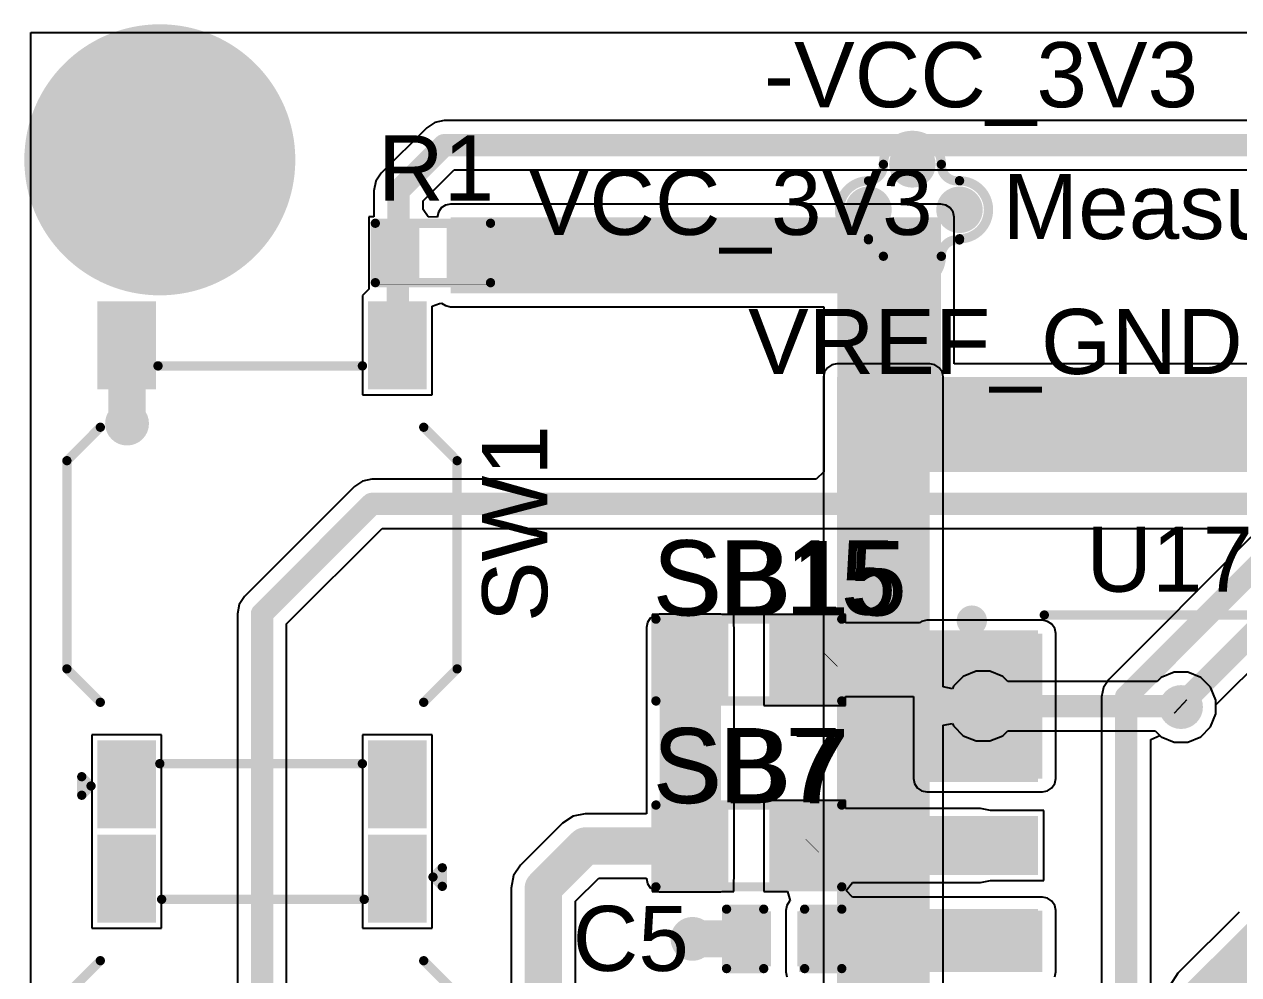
# Model space of a CAD drawing. Header units: millimetres. Extents: x 0.2 to 47.8, y 0.1 to 26.
# Drawn here: x 0.17 to 16.77, y 12.86 to 25.85 of the extents above; entities that cross this region are included whole.
import ezdxf

# ---------------------------------------------------------------- set-up
doc = ezdxf.new("R2010")
doc.units = ezdxf.units.MM
for name, color, linetype in [('BottomLayer', 5, 'Continuous'), ('BottomSolder', 6, 'Continuous'), ('MultiLayer', 9, 'Continuous'), ('PadHoleLayer', 156, 'Continuous'), ('TopLayer', 1, 'Continuous'), ('TopOverlay', 2, 'Continuous'), ('TopPaste', 8, 'Continuous'), ('TopSolder', 216, 'Continuous'), ('ViaHoleLayer', 16, 'Continuous')]:
    doc.layers.add(name, color=color, linetype=linetype)
doc.styles.add('Arial', font='', dxfattribs={"height": 0.2})
doc.styles.get('Arial').set_extended_font_data('Arial')

# ---------------------------------------------------------------- blocks, each defined once
blk = doc.blocks.new('S______B______8')
at = {"layer": 'TopLayer'}
for points in [[(-1.143, -0.4445), (-1.143, 0.4445), (-0.381, 0.4445), (-0.381, -0.4445)], [(0.381, -0.4445), (0.381, 0.4445), (1.143, 0.4445), (1.143, -0.4445)]]:
    blk.add_hatch(color=1, dxfattribs=at).paths.add_polyline_path(points)
at = {"layer": 'TopPaste'}
for points in [[(-1.143, -0.4445), (-1.143, 0.4445), (-0.381, 0.4445), (-0.381, -0.4445)], [(0.381, -0.4445), (0.381, 0.4445), (1.143, 0.4445), (1.143, -0.4445)]]:
    blk.add_hatch(color=8, dxfattribs=at).paths.add_polyline_path(points)
at = {"layer": 'TopSolder'}
for points in [[(-1.2446, -0.5461), (-1.2446, 0.5461), (-0.2794, 0.5461), (-0.2794, -0.5461)], [(0.2794, -0.5461), (0.2794, 0.5461), (1.2446, 0.5461), (1.2446, -0.5461)]]:
    blk.add_hatch(color=216, dxfattribs=at).paths.add_polyline_path(points)
at = {"layer": 'TopOverlay', "const_width": 0.127}
for points in [[(-1.27, 0.5588), (1.27, 0.5588)], [(-1.27, -0.5588), (-1.27, 0.5588)], [(1.27, -0.5588), (1.27, 0.5588)], [(-1.27, -0.5588), (1.27, -0.5588)]]:
    blk.add_lwpolyline(points, dxfattribs=at)
at = {"layer": 'TopOverlay', "const_width": 0.0635}
for points in [[(-1.30175, 0.5588, 1), (-1.23825, 0.5588, 1)], [(-1.30175, 0.5588, 1), (-1.23825, 0.5588, 1)], [(1.23825, 0.5588, 1), (1.30175, 0.5588, 1)], [(1.23825, 0.5588, 1), (1.30175, 0.5588, 1)], [(-1.30175, -0.5588, 1), (-1.23825, -0.5588, 1)], [(-1.30175, -0.5588, 1), (-1.23825, -0.5588, 1)], [(1.23825, -0.5588, 1), (1.30175, -0.5588, 1)], [(1.23825, -0.5588, 1), (1.30175, -0.5588, 1)]]:
    blk.add_lwpolyline(points, format="xyb", close=True, dxfattribs=at)
at = {"layer": 'TopOverlay'}
blk.add_text('SB15', height=1.016, dxfattribs=at).set_placement((-1.311399, 0.621284))
blk = doc.blocks.new('S______B______16')
at = {"layer": 'TopLayer'}
for points in [[(-1.143, -0.4445), (-1.143, 0.4445), (-0.381, 0.4445), (-0.381, -0.4445)], [(0.381, -0.4445), (0.381, 0.4445), (1.143, 0.4445), (1.143, -0.4445)]]:
    blk.add_hatch(color=1, dxfattribs=at).paths.add_polyline_path(points)
at = {"layer": 'TopPaste'}
for points in [[(-1.143, -0.4445), (-1.143, 0.4445), (-0.381, 0.4445), (-0.381, -0.4445)], [(0.381, -0.4445), (0.381, 0.4445), (1.143, 0.4445), (1.143, -0.4445)]]:
    blk.add_hatch(color=8, dxfattribs=at).paths.add_polyline_path(points)
at = {"layer": 'TopSolder'}
for points in [[(-1.2446, -0.5461), (-1.2446, 0.5461), (-0.2794, 0.5461), (-0.2794, -0.5461)], [(0.2794, -0.5461), (0.2794, 0.5461), (1.2446, 0.5461), (1.2446, -0.5461)]]:
    blk.add_hatch(color=216, dxfattribs=at).paths.add_polyline_path(points)
at = {"layer": 'TopOverlay', "const_width": 0.127}
for points in [[(-1.27, 0.5588), (1.27, 0.5588)], [(-1.27, -0.5588), (-1.27, 0.5588)], [(1.27, -0.5588), (1.27, 0.5588)], [(-1.27, -0.5588), (1.27, -0.5588)]]:
    blk.add_lwpolyline(points, dxfattribs=at)
at = {"layer": 'TopOverlay', "const_width": 0.0635}
for points in [[(-1.30175, 0.5588, 1), (-1.23825, 0.5588, 1)], [(-1.30175, 0.5588, 1), (-1.23825, 0.5588, 1)], [(1.23825, 0.5588, 1), (1.30175, 0.5588, 1)], [(1.23825, 0.5588, 1), (1.30175, 0.5588, 1)], [(-1.30175, -0.5588, 1), (-1.23825, -0.5588, 1)], [(-1.30175, -0.5588, 1), (-1.23825, -0.5588, 1)], [(1.23825, -0.5588, 1), (1.30175, -0.5588, 1)], [(1.23825, -0.5588, 1), (1.30175, -0.5588, 1)]]:
    blk.add_lwpolyline(points, format="xyb", close=True, dxfattribs=at)
at = {"layer": 'TopOverlay'}
blk.add_text('SB7', height=1.016, dxfattribs=at).set_placement((-1.311399, 0.595884))
blk = doc.blocks.new('C___0402_34')
at = {"layer": 'TopLayer'}
for points in [[(-0.699, -0.318), (-0.699, 0.318), (-0.241, 0.318), (-0.241, -0.318)], [(0.241, -0.318), (0.241, 0.318), (0.699, 0.318), (0.699, -0.318)]]:
    blk.add_hatch(color=1, dxfattribs=at).paths.add_polyline_path(points)
at = {"layer": 'TopPaste'}
for points in [[(-0.699, -0.318), (-0.699, 0.318), (-0.241, 0.318), (-0.241, -0.318)], [(0.241, -0.318), (0.241, 0.318), (0.699, 0.318), (0.699, -0.318)]]:
    blk.add_hatch(color=8, dxfattribs=at).paths.add_polyline_path(points)
at = {"layer": 'TopSolder'}
for points in [[(-0.758, -0.377), (-0.758, 0.377), (-0.181, 0.377), (-0.181, -0.377)], [(0.181, -0.377), (0.181, 0.377), (0.758, 0.377), (0.758, -0.377)]]:
    blk.add_hatch(color=216, dxfattribs=at).paths.add_polyline_path(points)
at = {"layer": 'TopOverlay', "const_width": 0.127}
for points in [[(-0.787, 0.406), (-0.787, -0.406)], [(-0.279, 0.406), (-0.787, 0.406)], [(0.787, 0.406), (0.279, 0.406)], [(0.787, 0.406), (0.787, -0.406)], [(-0.279, -0.406), (-0.787, -0.406)], [(0.787, -0.406), (0.279, -0.406)]]:
    blk.add_lwpolyline(points, dxfattribs=at)
at = {"layer": 'TopOverlay', "const_width": 0.0635}
for points in [[(-0.819, 0.406, 1), (-0.756, 0.406, 1)], [(-0.819, 0.406, 1), (-0.756, 0.406, 1)], [(-0.311, 0.406, 1), (-0.248, 0.406, 1)], [(0.248, 0.406, 1), (0.311, 0.406, 1)], [(0.756, 0.406, 1), (0.819, 0.406, 1)], [(0.756, 0.406, 1), (0.819, 0.406, 1)], [(-0.819, -0.406, 1), (-0.756, -0.406, 1)], [(-0.819, -0.406, 1), (-0.756, -0.406, 1)], [(-0.311, -0.406, 1), (-0.248, -0.406, 1)], [(0.248, -0.406, 1), (0.311, -0.406, 1)], [(0.756, -0.406, 1), (0.819, -0.406, 1)], [(0.756, -0.406, 1), (0.819, -0.406, 1)]]:
    blk.add_lwpolyline(points, format="xyb", close=True, dxfattribs=at)
blk = doc.blocks.new('R___0402_41')
at = {"layer": 'TopLayer'}
for points in [[(-0.699, -0.318), (-0.699, 0.318), (-0.241, 0.318), (-0.241, -0.318)], [(0.241, -0.318), (0.241, 0.318), (0.699, 0.318), (0.699, -0.318)]]:
    blk.add_hatch(color=1, dxfattribs=at).paths.add_polyline_path(points)
at = {"layer": 'TopPaste'}
for points in [[(-0.699, -0.318), (-0.699, 0.318), (-0.241, 0.318), (-0.241, -0.318)], [(0.241, -0.318), (0.241, 0.318), (0.699, 0.318), (0.699, -0.318)]]:
    blk.add_hatch(color=8, dxfattribs=at).paths.add_polyline_path(points)
at = {"layer": 'TopSolder'}
for points in [[(-0.754, -0.373), (-0.754, 0.373), (-0.186, 0.373), (-0.186, -0.373)], [(0.186, -0.373), (0.186, 0.373), (0.754, 0.373), (0.754, -0.373)]]:
    blk.add_hatch(color=216, dxfattribs=at).paths.add_polyline_path(points)
at = {"layer": 'TopOverlay'}
for points, const_width in [([(-0.787, 0.406), (0.787, 0.406)], 0.127), ([(-0.787, -0.406), (-0.787, 0.406)], 0.127), ([(0.787, -0.406), (0.787, 0.406)], 0.127), ([(-0.787, -0.406), (0.787, -0.406)], 0.127), ([(-0.813, -0.432), (0.813, -0.432)], 0.00323)]:
    blk.add_lwpolyline(points, dxfattribs=dict(at, const_width=const_width))
for points, const_width in [([(-0.819, 0.406, 1), (-0.756, 0.406, 1)], 0.0635), ([(-0.819, 0.406, 1), (-0.756, 0.406, 1)], 0.0635), ([(0.756, 0.406, 1), (0.819, 0.406, 1)], 0.0635), ([(0.756, 0.406, 1), (0.819, 0.406, 1)], 0.0635), ([(-0.819, -0.406, 1), (-0.756, -0.406, 1)], 0.0635), ([(-0.819, -0.406, 1), (-0.756, -0.406, 1)], 0.0635), ([(-0.814, -0.432, 1), (-0.812, -0.432, 1)], 0.00161), ([(0.756, -0.406, 1), (0.819, -0.406, 1)], 0.0635), ([(0.756, -0.406, 1), (0.819, -0.406, 1)], 0.0635), ([(0.812, -0.432, 1), (0.814, -0.432, 1)], 0.00161)]:
    blk.add_lwpolyline(points, format="xyb", close=True, dxfattribs=dict(at, const_width=const_width))
blk = doc.blocks.new('TC_0522C_1_7_260G__43')
at = {"layer": 'TopLayer'}
for points in [[(-3.5, 2.15), (-2.5, 2.15), (-2.5, 1.55), (-3.5, 1.55)], [(2.5, 2.15), (3.5, 2.15), (3.5, 1.55), (2.5, 1.55)], [(-3.5, -1.55), (-2.5, -1.55), (-2.5, -2.15), (-3.5, -2.15)], [(2.5, -1.55), (3.5, -1.55), (3.5, -2.15), (2.5, -2.15)]]:
    blk.add_hatch(color=1, dxfattribs=at).paths.add_polyline_path(points)
at = {"layer": 'TopPaste'}
for points in [[(-3.5, 2.15), (-2.5, 2.15), (-2.5, 1.55), (-3.5, 1.55)], [(2.5, 2.15), (3.5, 2.15), (3.5, 1.55), (2.5, 1.55)], [(-3.5, -1.55), (-2.5, -1.55), (-2.5, -2.15), (-3.5, -2.15)], [(2.5, -1.55), (3.5, -1.55), (3.5, -2.15), (2.5, -2.15)]]:
    blk.add_hatch(color=8, dxfattribs=at).paths.add_polyline_path(points)
at = {"layer": 'TopSolder'}
for points in [[(-3.602, 2.252), (-2.398, 2.252), (-2.398, 1.448), (-3.602, 1.448)], [(2.398, 2.252), (3.602, 2.252), (3.602, 1.448), (2.398, 1.448)], [(-3.602, -1.448), (-2.398, -1.448), (-2.398, -2.252), (-3.602, -2.252)], [(2.398, -1.448), (3.602, -1.448), (3.602, -2.252), (2.398, -2.252)]]:
    blk.add_hatch(color=216, dxfattribs=at).paths.add_polyline_path(points)
at = {"layer": 'TopOverlay', "const_width": 0.127}
for points in [[(-1.422, 2.667), (-1.88, 2.21)], [(-1.422, 2.667), (1.422, 2.667)], [(1.422, 2.667), (1.88, 2.21)], [(-3.15, 2.464), (-2.896, 2.464)], [(-3.15, 2.464), (-3.023, 2.337)], [(-2.896, 2.464), (-3.023, 2.337)], [(-2.718, 1.397), (-2.718, -1.372)], [(2.718, 1.422), (2.718, -1.372)], [(-1.88, -2.21), (-1.422, -2.667)], [(1.88, -2.21), (1.422, -2.667)], [(-1.422, -2.667), (1.422, -2.667)]]:
    blk.add_lwpolyline(points, dxfattribs=at)
at = {"layer": 'TopOverlay', "const_width": 0.0635}
for points in [[(-1.454, 2.667, 1), (-1.391, 2.667, 1)], [(-1.454, 2.667, 1), (-1.391, 2.667, 1)], [(1.391, 2.667, 1), (1.454, 2.667, 1)], [(1.391, 2.667, 1), (1.454, 2.667, 1)], [(-3.181, 2.464, 1), (-3.118, 2.464, 1)], [(-3.181, 2.464, 1), (-3.118, 2.464, 1)], [(-2.927, 2.464, 1), (-2.864, 2.464, 1)], [(-2.927, 2.464, 1), (-2.864, 2.464, 1)], [(-3.054, 2.337, 1), (-2.991, 2.337, 1)], [(-3.054, 2.337, 1), (-2.991, 2.337, 1)], [(-1.911, 2.21, 1), (-1.848, 2.21, 1)], [(1.848, 2.21, 1), (1.911, 2.21, 1)], [(-2.75, 1.397, 1), (-2.686, 1.397, 1)], [(2.686, 1.422, 1), (2.75, 1.422, 1)], [(-2.75, -1.372, 1), (-2.686, -1.372, 1)], [(2.686, -1.372, 1), (2.75, -1.372, 1)], [(-1.911, -2.21, 1), (-1.848, -2.21, 1)], [(1.848, -2.21, 1), (1.911, -2.21, 1)], [(-1.454, -2.667, 1), (-1.391, -2.667, 1)], [(-1.454, -2.667, 1), (-1.391, -2.667, 1)], [(1.391, -2.667, 1), (1.454, -2.667, 1)], [(1.391, -2.667, 1), (1.454, -2.667, 1)]]:
    blk.add_lwpolyline(points, format="xyb", close=True, dxfattribs=at)
blk = doc.blocks.new('TC_0522C_1_7_260G__44')
at = {"layer": 'TopLayer'}
for points in [[(-3.5, 2.15), (-2.5, 2.15), (-2.5, 1.55), (-3.5, 1.55)], [(2.5, 2.15), (3.5, 2.15), (3.5, 1.55), (2.5, 1.55)], [(-3.5, -1.55), (-2.5, -1.55), (-2.5, -2.15), (-3.5, -2.15)], [(2.5, -1.55), (3.5, -1.55), (3.5, -2.15), (2.5, -2.15)]]:
    blk.add_hatch(color=1, dxfattribs=at).paths.add_polyline_path(points)
at = {"layer": 'TopPaste'}
for points in [[(-3.5, 2.15), (-2.5, 2.15), (-2.5, 1.55), (-3.5, 1.55)], [(2.5, 2.15), (3.5, 2.15), (3.5, 1.55), (2.5, 1.55)], [(-3.5, -1.55), (-2.5, -1.55), (-2.5, -2.15), (-3.5, -2.15)], [(2.5, -1.55), (3.5, -1.55), (3.5, -2.15), (2.5, -2.15)]]:
    blk.add_hatch(color=8, dxfattribs=at).paths.add_polyline_path(points)
at = {"layer": 'TopSolder'}
for points in [[(-3.602, 2.252), (-2.398, 2.252), (-2.398, 1.448), (-3.602, 1.448)], [(2.398, 2.252), (3.602, 2.252), (3.602, 1.448), (2.398, 1.448)], [(-3.602, -1.448), (-2.398, -1.448), (-2.398, -2.252), (-3.602, -2.252)], [(2.398, -1.448), (3.602, -1.448), (3.602, -2.252), (2.398, -2.252)]]:
    blk.add_hatch(color=216, dxfattribs=at).paths.add_polyline_path(points)
at = {"layer": 'TopOverlay', "const_width": 0.127}
for points in [[(-1.88, 2.21), (-1.422, 2.667)], [(1.422, 2.667), (-1.422, 2.667)], [(1.88, 2.21), (1.422, 2.667)], [(-2.896, 2.464), (-3.15, 2.464)], [(-3.023, 2.337), (-3.15, 2.464)], [(-3.023, 2.337), (-2.896, 2.464)], [(-2.718, -1.372), (-2.718, 1.397)], [(2.718, -1.372), (2.718, 1.422)], [(-1.422, -2.667), (-1.88, -2.21)], [(1.422, -2.667), (1.88, -2.21)], [(1.422, -2.667), (-1.422, -2.667)]]:
    blk.add_lwpolyline(points, dxfattribs=at)
at = {"layer": 'TopOverlay', "const_width": 0.0635}
for points in [[(-1.454, 2.667, 1), (-1.391, 2.667, 1)], [(-1.454, 2.667, 1), (-1.391, 2.667, 1)], [(1.391, 2.667, 1), (1.454, 2.667, 1)], [(1.391, 2.667, 1), (1.454, 2.667, 1)], [(-3.181, 2.464, 1), (-3.118, 2.464, 1)], [(-3.181, 2.464, 1), (-3.118, 2.464, 1)], [(-2.927, 2.464, 1), (-2.864, 2.464, 1)], [(-2.927, 2.464, 1), (-2.864, 2.464, 1)], [(-3.054, 2.337, 1), (-2.991, 2.337, 1)], [(-3.054, 2.337, 1), (-2.991, 2.337, 1)], [(-1.911, 2.21, 1), (-1.848, 2.21, 1)], [(1.848, 2.21, 1), (1.911, 2.21, 1)], [(-2.75, 1.397, 1), (-2.686, 1.397, 1)], [(2.686, 1.422, 1), (2.75, 1.422, 1)], [(-2.75, -1.372, 1), (-2.686, -1.372, 1)], [(2.686, -1.372, 1), (2.75, -1.372, 1)], [(-1.911, -2.21, 1), (-1.848, -2.21, 1)], [(1.848, -2.21, 1), (1.911, -2.21, 1)], [(-1.454, -2.667, 1), (-1.391, -2.667, 1)], [(-1.454, -2.667, 1), (-1.391, -2.667, 1)], [(1.391, -2.667, 1), (1.454, -2.667, 1)], [(1.391, -2.667, 1), (1.454, -2.667, 1)]]:
    blk.add_lwpolyline(points, format="xyb", close=True, dxfattribs=at)
blk = doc.blocks.new('SO_14_45')
at = {"layer": 'TopLayer'}
for points in [[(-3.36, 4.11), (-1.99, 4.11), (-1.99, 3.51), (-3.36, 3.51)], [(1.99, 4.11), (3.36, 4.11), (3.36, 3.51), (1.99, 3.51)], [(-3.36, 2.84), (-1.99, 2.84), (-1.99, 2.24), (-3.36, 2.24)], [(1.99, 2.84), (3.36, 2.84), (3.36, 2.24), (1.99, 2.24)], [(-3.36, 1.57), (-1.99, 1.57), (-1.99, 0.97), (-3.36, 0.97)], [(1.99, 1.57), (3.36, 1.57), (3.36, 0.97), (1.99, 0.97)], [(-3.36, 0.3), (-1.99, 0.3), (-1.99, -0.3), (-3.36, -0.3)], [(1.99, 0.3), (3.36, 0.3), (3.36, -0.3), (1.99, -0.3)], [(-3.36, -0.97), (-1.99, -0.97), (-1.99, -1.57), (-3.36, -1.57)], [(1.99, -0.97), (3.36, -0.97), (3.36, -1.57), (1.99, -1.57)], [(-3.36, -2.24), (-1.99, -2.24), (-1.99, -2.84), (-3.36, -2.84)], [(1.99, -2.24), (3.36, -2.24), (3.36, -2.84), (1.99, -2.84)], [(-3.36, -3.51), (-1.99, -3.51), (-1.99, -4.11), (-3.36, -4.11)], [(1.99, -3.51), (3.36, -3.51), (3.36, -4.11), (1.99, -4.11)]]:
    blk.add_hatch(color=1, dxfattribs=at).paths.add_polyline_path(points)
at = {"layer": 'TopPaste'}
for points in [[(-3.36, 4.11), (-1.99, 4.11), (-1.99, 3.51), (-3.36, 3.51)], [(1.99, 4.11), (3.36, 4.11), (3.36, 3.51), (1.99, 3.51)], [(-3.36, 2.84), (-1.99, 2.84), (-1.99, 2.24), (-3.36, 2.24)], [(1.99, 2.84), (3.36, 2.84), (3.36, 2.24), (1.99, 2.24)], [(-3.36, 1.57), (-1.99, 1.57), (-1.99, 0.97), (-3.36, 0.97)], [(1.99, 1.57), (3.36, 1.57), (3.36, 0.97), (1.99, 0.97)], [(-3.36, 0.3), (-1.99, 0.3), (-1.99, -0.3), (-3.36, -0.3)], [(1.99, 0.3), (3.36, 0.3), (3.36, -0.3), (1.99, -0.3)], [(-3.36, -0.97), (-1.99, -0.97), (-1.99, -1.57), (-3.36, -1.57)], [(1.99, -0.97), (3.36, -0.97), (3.36, -1.57), (1.99, -1.57)], [(-3.36, -2.24), (-1.99, -2.24), (-1.99, -2.84), (-3.36, -2.84)], [(1.99, -2.24), (3.36, -2.24), (3.36, -2.84), (1.99, -2.84)], [(-3.36, -3.51), (-1.99, -3.51), (-1.99, -4.11), (-3.36, -4.11)], [(1.99, -3.51), (3.36, -3.51), (3.36, -4.11), (1.99, -4.11)]]:
    blk.add_hatch(color=8, dxfattribs=at).paths.add_polyline_path(points)
at = {"layer": 'TopSolder'}
for points in [[(-3.462, 4.212), (-1.888, 4.212), (-1.888, 3.408), (-3.462, 3.408)], [(1.888, 4.212), (3.462, 4.212), (3.462, 3.408), (1.888, 3.408)], [(-3.462, 2.942), (-1.888, 2.942), (-1.888, 2.138), (-3.462, 2.138)], [(1.888, 2.942), (3.462, 2.942), (3.462, 2.138), (1.888, 2.138)], [(-3.462, 1.672), (-1.888, 1.672), (-1.888, 0.868), (-3.462, 0.868)], [(1.888, 1.672), (3.462, 1.672), (3.462, 0.868), (1.888, 0.868)], [(-3.462, 0.402), (-1.888, 0.402), (-1.888, -0.402), (-3.462, -0.402)], [(1.888, 0.402), (3.462, 0.402), (3.462, -0.402), (1.888, -0.402)], [(-3.462, -0.868), (-1.888, -0.868), (-1.888, -1.672), (-3.462, -1.672)], [(1.888, -0.868), (3.462, -0.868), (3.462, -1.672), (1.888, -1.672)], [(-3.462, -2.138), (-1.888, -2.138), (-1.888, -2.942), (-3.462, -2.942)], [(1.888, -2.138), (3.462, -2.138), (3.462, -2.942), (1.888, -2.942)], [(-3.462, -3.408), (-1.888, -3.408), (-1.888, -4.212), (-3.462, -4.212)], [(1.888, -3.408), (3.462, -3.408), (3.462, -4.212), (1.888, -4.212)]]:
    blk.add_hatch(color=216, dxfattribs=at).paths.add_polyline_path(points)
at = {"layer": 'TopOverlay'}
for points, const_width in [([(-2.714, 4.343, 1), (-2.874, 4.343, 1)], 0.254), ([(-1.835, 4.42, 1), (-1.772, 4.42, 1)], 0.0635), ([(1.772, 4.42, 1), (1.835, 4.42, 1)], 0.0635), ([(-2.938, 4.343, 1), (-2.811, 4.343, 1)], 0.127), ([(-2.777, 4.343, 1), (-2.65, 4.343, 1)], 0.127), ([(-1.835, -4.394, 1), (-1.772, -4.394, 1)], 0.0635), ([(1.772, -4.394, 1), (1.835, -4.394, 1)], 0.0635)]:
    blk.add_lwpolyline(points, format="xyb", close=True, dxfattribs=dict(at, const_width=const_width))
at = {"layer": 'TopOverlay', "const_width": 0.127}
for points in [[(-1.803, 4.42), (1.803, 4.42)], [(-1.803, -4.394), (1.803, -4.394)]]:
    blk.add_lwpolyline(points, dxfattribs=at)

msp = doc.modelspace()

# ---------------------------------------------------------------- hatches: boundary and pattern name
at = {"layer": 'BottomLayer'}
h = msp.add_hatch(color=5, dxfattribs=at)
edge = h.paths.add_edge_path()
edge.add_arc((2.023, 24), 1.75, 0, 360)
msp.add_hatch(color=5, dxfattribs=at).paths.add_polyline_path([(11.278, 7.849), (12.548, 7.849), (12.548, 21.031), (11.278, 21.031)])
h = msp.add_hatch(color=5, dxfattribs=at)
edge = h.paths.add_edge_path()
edge.add_arc((1.575, 20.396), 0.3, 0, 360)
h = msp.add_hatch(color=5, dxfattribs=at)
edge = h.paths.add_edge_path()
edge.add_arc((11.929, 20.371), 0.3, 0, 360)
h = msp.add_hatch(color=5, dxfattribs=at)
edge = h.paths.add_edge_path()
edge.add_arc((13.275, 16.535), 0.3, 0, 360)
h = msp.add_hatch(color=5, dxfattribs=at)
edge = h.paths.add_edge_path()
edge.add_arc((15.981, 16.522), 0.3, 0, 360)
h = msp.add_hatch(color=5, dxfattribs=at)
edge = h.paths.add_edge_path()
edge.add_arc((9.304, 13.354), 0.3, 0, 360)
h = msp.add_hatch(color=5, dxfattribs=at)
edge = h.paths.add_edge_path()
edge.add_arc((11.929, 13.354), 0.3, 0, 360)
at = {"layer": 'BottomSolder'}
h = msp.add_hatch(color=6, dxfattribs=at)
edge = h.paths.add_edge_path()
edge.add_arc((2.023, 24), 1.852, 0, 360)
at = {"layer": 'MultiLayer'}
h = msp.add_hatch(color=9, dxfattribs=at)
edge = h.paths.add_edge_path()
edge.add_arc((2.023, 24), 1.75, 0, 360)
at = {"layer": 'PadHoleLayer'}
h = msp.add_hatch(color=156, dxfattribs=at)
edge = h.paths.add_edge_path()
edge.add_arc((2.023, 24), 1.5, 0, 360)
at = {"layer": 'TopLayer'}
h = msp.add_hatch(color=1, dxfattribs=at)
edge = h.paths.add_edge_path()
edge.add_arc((2.023, 24), 1.75, 0, 360)
for points in [[(5.998, 22.174), (12.7, 22.174), (12.7, 23.215), (5.998, 23.215)], [(12.7, 19.736), (12.7, 22.882), (11.282, 22.882), (11.282, 19.736)], [(11.303, 19.736), (20.498, 19.736), (20.498, 21.031), (11.303, 21.031)], [(8.855, 14.179), (9.693, 14.179), (9.693, 17.608), (8.855, 17.608)], [(14.088, 17.526), (12.505, 17.526), (12.505, 15.545), (14.088, 15.545)], [(10.76, 12.903), (14.088, 12.903), (14.088, 13.741), (10.76, 13.741)]]:
    msp.add_hatch(color=1, dxfattribs=at).paths.add_polyline_path(points)
h = msp.add_hatch(color=1, dxfattribs=at)
edge = h.paths.add_edge_path()
edge.add_arc((1.575, 20.396), 0.3, 0, 360)
h = msp.add_hatch(color=1, dxfattribs=at)
edge = h.paths.add_edge_path()
edge.add_arc((11.929, 20.371), 0.3, 0, 360)
h = msp.add_hatch(color=1, dxfattribs=at)
edge = h.paths.add_edge_path()
edge.add_arc((13.275, 16.535), 0.3, 0, 360)
h = msp.add_hatch(color=1, dxfattribs=at)
edge = h.paths.add_edge_path()
edge.add_arc((15.981, 16.522), 0.3, 0, 360)
h = msp.add_hatch(color=1, dxfattribs=at)
edge = h.paths.add_edge_path()
edge.add_arc((9.304, 13.354), 0.3, 0, 360)
h = msp.add_hatch(color=1, dxfattribs=at)
edge = h.paths.add_edge_path()
edge.add_arc((11.929, 13.354), 0.3, 0, 360)
at = {"layer": 'TopSolder'}
h = msp.add_hatch(color=216, dxfattribs=at)
edge = h.paths.add_edge_path()
edge.add_arc((2.023, 24), 1.852, 0, 360)
at = {"layer": 'ViaHoleLayer'}
h = msp.add_hatch(color=16, dxfattribs=at)
edge = h.paths.add_edge_path()
edge.add_arc((1.575, 20.396), 0.15, 0, 360)
h = msp.add_hatch(color=16, dxfattribs=at)
edge = h.paths.add_edge_path()
edge.add_arc((11.929, 20.371), 0.15, 0, 360)
h = msp.add_hatch(color=16, dxfattribs=at)
edge = h.paths.add_edge_path()
edge.add_arc((13.275, 16.535), 0.15, 0, 360)
h = msp.add_hatch(color=16, dxfattribs=at)
edge = h.paths.add_edge_path()
edge.add_arc((15.981, 16.522), 0.15, 0, 360)
h = msp.add_hatch(color=16, dxfattribs=at)
edge = h.paths.add_edge_path()
edge.add_arc((9.304, 13.354), 0.15, 0, 360)
h = msp.add_hatch(color=16, dxfattribs=at)
edge = h.paths.add_edge_path()
edge.add_arc((11.929, 13.354), 0.15, 0, 360)

# ---------------------------------------------------------------- linework, layer by layer
at = {"layer": 'BottomLayer'}
for p, q in [((0.259, 0.259), (0.259, 25.741)), ((0.259, 25.741), (47.741, 25.741)), ((11.11, 21.101), (11.096, 21.031)), ((11.149, 21.159), (11.11, 21.101)), ((11.208, 21.199), (11.149, 21.159)), ((11.278, 21.212), (11.208, 21.199)), ((12.548, 21.212), (11.278, 21.212)), ((12.617, 21.199), (12.548, 21.212)), ((12.676, 21.159), (12.617, 21.199)), ((12.715, 21.101), (12.676, 21.159)), ((12.729, 21.031), (12.715, 21.101)), ((11.096, 21.031), (11.096, 7.849)), ((12.729, 16.798), (12.729, 21.031)), ((13.004, 16.94), (12.87, 16.806)), ((13.18, 17.013), (13.004, 16.94)), ((13.37, 17.013), (13.18, 17.013)), ((13.545, 16.94), (13.37, 17.013)), ((13.614, 16.872), (13.545, 16.94)), ((15.886, 16.999), (15.71, 16.927)), ((16.076, 16.999), (15.886, 16.999)), ((16.252, 16.927), (16.076, 16.999)), ((12.856, 16.773), (12.729, 16.798)), ((12.87, 16.806), (12.856, 16.773)), ((15.656, 16.872), (13.614, 16.872)), ((15.71, 16.927), (15.656, 16.872)), ((16.386, 16.792), (16.252, 16.927)), ((16.459, 16.617), (16.386, 16.792)), ((16.459, 16.427), (16.459, 16.617)), ((12.729, 16.273), (12.856, 16.298)), ((12.729, 7.849), (12.729, 16.273)), ((12.856, 16.298), (12.87, 16.265)), ((16.386, 16.251), (16.459, 16.427)), ((12.87, 16.265), (13.004, 16.13)), ((13.004, 16.13), (13.18, 16.058)), ((13.37, 16.058), (13.545, 16.13)), ((13.545, 16.13), (13.614, 16.199)), ((13.614, 16.199), (15.628, 16.199)), ((15.628, 16.199), (15.71, 16.117)), ((15.71, 16.117), (15.886, 16.044)), ((16.076, 16.044), (16.252, 16.117)), ((16.252, 16.117), (16.386, 16.251)), ((13.18, 16.058), (13.37, 16.058)), ((15.886, 16.044), (16.076, 16.044))]:
    msp.add_line(p, q, dxfattribs=at)
for points, const_width in [([(13.275, 16.535), (15.967, 16.535)], 0.305), ([(15.967, 16.535), (15.981, 16.522)], 0.254)]:
    msp.add_lwpolyline(points, dxfattribs=dict(at, const_width=const_width))
for points, const_width in [([(13.199, 16.535, 1), (13.351, 16.535, 1)], 0.152), ([(15.891, 16.535, 1), (16.043, 16.535, 1)], 0.152), ([(15.904, 16.535, 1), (16.031, 16.535, 1)], 0.127), ([(15.918, 16.522, 1), (16.045, 16.522, 1)], 0.127)]:
    msp.add_lwpolyline(points, format="xyb", close=True, dxfattribs=dict(at, const_width=const_width))
at = {"layer": 'TopLayer'}
for p, q in [((0.259, 0.259), (0.259, 25.741)), ((0.259, 25.741), (47.741, 25.741)), ((5.671, 24.438), (5.048, 23.816)), ((5.78, 24.511), (5.671, 24.438)), ((5.909, 24.536), (5.78, 24.511)), ((22.378, 24.536), (5.909, 24.536)), ((5.048, 23.816), (4.975, 23.706)), ((5.623, 23.438), (6.048, 23.863)), ((6.048, 23.863), (22.238, 23.863)), ((4.975, 23.706), (4.95, 23.577)), ((4.95, 23.577), (4.95, 23.222)), ((5.623, 23.32), (5.623, 23.438)), ((5.693, 23.222), (5.623, 23.32)), ((5.83, 23.284), (5.816, 23.215)), ((5.87, 23.343), (5.83, 23.284)), ((5.928, 23.382), (5.87, 23.343)), ((5.998, 23.396), (5.928, 23.382)), ((12.7, 23.396), (5.998, 23.396)), ((12.769, 23.382), (12.7, 23.396)), ((12.828, 23.343), (12.769, 23.382)), ((12.867, 23.284), (12.828, 23.343)), ((12.881, 23.215), (12.867, 23.284)), ((4.95, 23.222), (4.88, 23.222)), ((4.88, 23.222), (4.88, 22.231)), ((5.816, 23.215), (5.693, 23.222)), ((12.881, 22.882), (12.881, 23.215)), ((12.881, 21.212), (12.881, 22.882)), ((4.88, 22.231), (4.792, 22.144)), ((4.792, 22.144), (4.792, 22.144)), ((4.792, 22.144), (4.792, 20.788)), ((5.747, 22), (5.846, 22.037)), ((5.747, 20.788), (5.747, 22)), ((5.846, 22.037), (5.874, 22.043)), ((5.874, 22.043), (5.928, 22.007)), ((5.928, 22.007), (5.998, 21.993)), ((5.998, 21.993), (11.101, 21.993)), ((11.101, 21.993), (11.101, 19.736)), ((20.498, 21.212), (12.881, 21.212)), ((4.792, 20.788), (5.747, 20.788)), ((4.792, 19.609), (4.683, 19.536)), ((4.921, 19.634), (4.792, 19.609)), ((10.995, 19.634), (4.921, 19.634)), ((11.101, 19.736), (10.995, 19.634)), ((4.683, 19.536), (3.182, 18.034)), ((3.756, 17.657), (5.061, 18.961)), ((5.061, 18.961), (16.887, 18.961)), ((16.936, 18.844), (14.993, 16.9)), ((3.182, 18.034), (3.109, 17.925)), ((3.109, 17.925), (3.083, 17.796)), ((3.083, 17.796), (3.083, 11.601)), ((8.838, 17.786), (8.754, 17.786)), ((8.754, 17.786), (8.754, 17.754)), ((8.855, 17.79), (8.838, 17.786)), ((9.693, 17.79), (8.855, 17.79)), ((9.711, 17.786), (9.693, 17.79)), ((9.871, 17.786), (9.711, 17.786)), ((9.871, 17.626), (9.871, 17.786)), ((11.395, 17.786), (10.278, 17.786)), ((10.278, 17.786), (10.278, 16.542)), ((11.395, 17.675), (11.395, 17.786)), ((3.756, 11.462), (3.756, 17.657)), ((8.688, 17.678), (8.674, 17.608)), ((8.674, 17.608), (8.674, 15.064)), ((8.727, 17.737), (8.688, 17.678)), ((8.754, 17.754), (8.727, 17.737)), ((9.875, 17.608), (9.871, 17.626)), ((9.875, 14.179), (9.875, 17.608)), ((12.408, 17.675), (11.395, 17.675)), ((12.435, 17.693), (12.408, 17.675)), ((12.505, 17.707), (12.435, 17.693)), ((14.088, 17.707), (12.505, 17.707)), ((14.157, 17.693), (14.088, 17.707)), ((14.216, 17.654), (14.157, 17.693)), ((14.255, 17.595), (14.216, 17.654)), ((16.459, 16.551), (17.543, 17.635)), ((14.269, 17.526), (14.255, 17.595)), ((14.269, 15.545), (14.269, 17.526)), ((14.92, 16.791), (14.894, 16.662)), ((14.993, 16.9), (14.92, 16.791)), ((11.395, 16.542), (11.395, 16.665)), ((11.395, 16.665), (12.324, 16.665)), ((12.324, 16.665), (12.324, 15.545)), ((14.894, 16.662), (14.894, 11.519)), ((10.278, 16.542), (11.395, 16.542)), ((16.459, 16.427), (16.459, 16.551)), ((16.386, 16.251), (16.459, 16.427)), ((2.047, 16.144), (1.092, 16.144)), ((1.092, 16.144), (1.092, 14.788)), ((2.047, 14.788), (2.047, 16.144)), ((5.747, 16.144), (4.792, 16.144)), ((4.792, 16.144), (4.792, 14.788)), ((5.747, 14.788), (5.747, 16.144)), ((15.567, 16.08), (15.694, 16.133)), ((15.694, 16.133), (15.71, 16.117)), ((15.71, 16.117), (15.886, 16.044)), ((16.076, 16.044), (16.252, 16.117)), ((16.252, 16.117), (16.386, 16.251)), ((15.567, 11.379), (15.567, 16.08)), ((15.886, 16.044), (16.076, 16.044)), ((12.324, 15.545), (12.337, 15.475)), ((12.337, 15.475), (12.377, 15.417)), ((14.216, 15.417), (14.255, 15.475)), ((14.255, 15.475), (14.269, 15.545)), ((12.377, 15.417), (12.435, 15.377)), ((12.435, 15.377), (12.505, 15.364)), ((12.505, 15.364), (14.088, 15.364)), ((14.088, 15.364), (14.157, 15.377)), ((14.157, 15.377), (14.216, 15.417)), ((11.395, 15.246), (10.278, 15.246)), ((10.278, 15.246), (10.278, 14.002)), ((11.395, 15.135), (11.395, 15.246)), ((13.241, 15.135), (11.395, 15.135)), ((13.378, 15.108), (13.241, 15.135)), ((14.104, 15.108), (13.378, 15.108)), ((14.104, 14.153), (14.104, 15.108)), ((7.671, 15.031), (7.528, 14.935)), ((7.839, 15.064), (7.671, 15.031)), ((8.674, 15.064), (7.839, 15.064)), ((1.092, 14.788), (1.092, 13.498)), ((2.047, 13.498), (2.047, 14.788)), ((4.792, 14.788), (4.792, 13.498)), ((5.747, 13.498), (5.747, 14.788)), ((7.528, 14.935), (6.953, 14.361)), ((6.953, 14.361), (6.858, 14.218)), ((6.858, 14.218), (6.824, 14.049)), ((7.705, 13.867), (8.022, 14.184)), ((8.022, 14.184), (8.674, 14.184)), ((8.674, 14.184), (8.674, 14.179)), ((8.674, 14.179), (8.688, 14.11)), ((8.688, 14.11), (8.727, 14.051)), ((9.871, 14.162), (9.875, 14.179)), ((9.871, 14.002), (9.871, 14.162)), ((11.405, 14.015), (11.491, 14.125)), ((11.491, 14.125), (13.241, 14.125)), ((13.241, 14.125), (13.378, 14.153)), ((13.378, 14.153), (14.104, 14.153)), ((6.824, 14.049), (6.824, 5.931)), ((8.727, 14.051), (8.754, 14.034)), ((8.754, 14.034), (8.754, 14.002)), ((8.754, 14.002), (8.838, 14.002)), ((8.838, 14.002), (8.855, 13.998)), ((8.855, 13.998), (9.693, 13.998)), ((9.693, 13.998), (9.711, 14.002)), ((9.711, 14.002), (9.871, 14.002)), ((10.278, 14.002), (10.601, 14.002)), ((10.601, 14.002), (10.64, 13.875)), ((11.493, 13.923), (11.405, 14.015)), ((7.705, 5.748), (7.705, 13.867)), ((10.593, 13.811), (10.579, 13.741)), ((10.632, 13.87), (10.593, 13.811)), ((10.64, 13.875), (10.632, 13.87)), ((14.088, 13.923), (11.493, 13.923)), ((14.157, 13.909), (14.088, 13.923)), ((14.216, 13.87), (14.157, 13.909)), ((14.255, 13.811), (14.216, 13.87)), ((14.269, 13.741), (14.255, 13.811)), ((10.579, 13.741), (10.579, 12.903)), ((14.269, 12.903), (14.269, 13.741)), ((16.774, 13.718), (15.94, 12.884)), ((1.092, 13.498), (2.047, 13.498)), ((4.792, 13.498), (5.747, 13.498)), ((10.579, 12.903), (10.593, 12.834)), ((14.255, 12.834), (14.269, 12.903)), ((15.94, 12.884), (15.831, 12.72))]:
    msp.add_line(p, q, dxfattribs=at)
for points, const_width in [([(5.286, 23.577), (5.909, 24.2)], 0.305), ([(5.909, 24.2), (22.378, 24.2)], 0.305), ([(5.286, 22.727), (5.286, 23.577)], 0.305), ([(5.278, 22.718), (5.286, 22.727)], 0.305), ([(5.278, 21.474), (5.278, 22.718)], 0.305), ([(1.575, 20.396), (1.575, 21.514)], 0.508), ([(5.27, 21.466), (5.278, 21.474)], 0.305), ([(15.9, 20.384), (16.052, 20.535)], 0.305), ([(16.052, 20.535), (20.926, 20.535)], 0.305), ([(11.913, 20.371), (15.888, 20.371)], 0.305), ([(3.42, 17.796), (4.921, 19.298)], 0.305), ([(4.921, 19.298), (20.588, 19.298)], 0.305), ([(15.231, 16.662), (17.307, 18.739)], 0.305), ([(15.981, 16.549), (17.472, 18.04)], 0.305), ([(3.42, 11.462), (3.42, 17.796)], 0.305), ([(11.198, 17.17), (13.241, 17.17)], 0.635), ([(13.241, 17.17), (13.495, 17.17)], 0.635), ([(11.192, 17.164), (11.198, 17.17)], 0.254), ([(15.231, 11.379), (15.231, 16.662)], 0.305), ([(15.981, 16.522), (15.981, 16.549)], 0.305), ([(10.944, 14.63), (13.241, 14.63)], 0.635), ([(7.264, 14.049), (7.839, 14.624)], 0.508), ([(7.839, 14.624), (9.414, 14.624)], 0.508), ([(10.938, 14.624), (10.944, 14.63)], 0.254), ([(7.264, 5.748), (7.264, 14.049)], 0.508), ([(16.297, 12.527), (17.131, 13.36)], 0.635), ([(9.304, 13.354), (10.092, 13.354)], 0.508)]:
    msp.add_lwpolyline(points, dxfattribs=dict(at, const_width=const_width))
for points, const_width in [([(5.833, 24.2, 1), (5.985, 24.2, 1)], 0.152), ([(5.833, 24.2, 1), (5.985, 24.2, 1)], 0.152), ([(5.21, 23.577, 1), (5.363, 23.577, 1)], 0.152), ([(5.21, 23.577, 1), (5.363, 23.577, 1)], 0.152), ([(5.202, 22.718, 1), (5.354, 22.718, 1)], 0.152), ([(5.202, 22.718, 1), (5.354, 22.718, 1)], 0.152), ([(5.21, 22.727, 1), (5.363, 22.727, 1)], 0.152), ([(5.21, 22.727, 1), (5.363, 22.727, 1)], 0.152), ([(1.448, 21.514, 1), (1.702, 21.514, 1)], 0.254), ([(5.193, 21.466, 1), (5.346, 21.466, 1)], 0.152), ([(5.202, 21.474, 1), (5.354, 21.474, 1)], 0.152), ([(5.202, 21.474, 1), (5.354, 21.474, 1)], 0.152), ([(1.448, 20.396, 1), (1.702, 20.396, 1)], 0.254), ([(15.976, 20.535, 1), (16.128, 20.535, 1)], 0.152), ([(15.976, 20.535, 1), (16.128, 20.535, 1)], 0.152), ([(11.836, 20.371, 1), (11.989, 20.371, 1)], 0.152), ([(15.812, 20.371, 1), (15.964, 20.371, 1)], 0.152), ([(15.824, 20.384, 1), (15.977, 20.384, 1)], 0.152), ([(4.845, 19.298, 1), (4.997, 19.298, 1)], 0.152), ([(4.845, 19.298, 1), (4.997, 19.298, 1)], 0.152), ([(3.343, 17.796, 1), (3.496, 17.796, 1)], 0.152), ([(3.343, 17.796, 1), (3.496, 17.796, 1)], 0.152), ([(11.04, 17.17, 1), (11.357, 17.17, 1)], 0.318), ([(13.083, 17.17, 1), (13.4, 17.17, 1)], 0.318), ([(13.083, 17.17, 1), (13.4, 17.17, 1)], 0.318), ([(13.337, 17.17, 1), (13.654, 17.17, 1)], 0.318), ([(11.128, 17.164, 1), (11.255, 17.164, 1)], 0.127), ([(11.135, 17.17, 1), (11.262, 17.17, 1)], 0.127), ([(15.154, 16.662, 1), (15.307, 16.662, 1)], 0.152), ([(15.154, 16.662, 1), (15.307, 16.662, 1)], 0.152), ([(15.905, 16.549, 1), (16.057, 16.549, 1)], 0.152), ([(15.905, 16.549, 1), (16.057, 16.549, 1)], 0.152), ([(15.905, 16.522, 1), (16.057, 16.522, 1)], 0.152), ([(10.786, 14.63, 1), (11.103, 14.63, 1)], 0.318), ([(13.083, 14.63, 1), (13.4, 14.63, 1)], 0.318), ([(7.712, 14.624, 1), (7.966, 14.624, 1)], 0.254), ([(7.712, 14.624, 1), (7.966, 14.624, 1)], 0.254), ([(9.287, 14.624, 1), (9.541, 14.624, 1)], 0.254), ([(10.874, 14.624, 1), (11.001, 14.624, 1)], 0.127), ([(10.881, 14.63, 1), (11.008, 14.63, 1)], 0.127), ([(7.137, 14.049, 1), (7.391, 14.049, 1)], 0.254), ([(7.137, 14.049, 1), (7.391, 14.049, 1)], 0.254), ([(9.177, 13.354, 1), (9.431, 13.354, 1)], 0.254), ([(9.965, 13.354, 1), (10.219, 13.354, 1)], 0.254)]:
    msp.add_lwpolyline(points, format="xyb", close=True, dxfattribs=dict(at, const_width=const_width))
at = {"layer": 'TopOverlay', "const_width": 0.127}
for points in [[(11.913, 23.938, -1), (12.705, 23.938)], [(11.913, 23.938, -0.41421), (11.709, 23.713)], [(12.954, 23.715, -0.476849), (12.705, 23.938)], [(11.709, 22.921, -1), (11.709, 23.713)], [(12.954, 23.713, -1), (12.954, 22.921)], [(11.709, 22.907, -0.415101), (11.913, 22.682)], [(12.705, 22.682, -0.476849), (12.954, 22.905)], [(12.705, 22.682, -1), (11.913, 22.682)]]:
    msp.add_lwpolyline(points, format="xyb", dxfattribs=at)
at = {"layer": 'TopOverlay'}
for points, const_width in [([(12.436, 23.938, 1), (12.182, 23.938, 1)], 0.381), ([(12.087, 23.938, 1), (12.277, 23.938, 1)], 0.191), ([(12.341, 23.938, 1), (12.531, 23.938, 1)], 0.191), ([(11.882, 23.938, 1), (11.945, 23.938, 1)], 0.0635), ([(11.882, 23.938, 1), (11.945, 23.938, 1)], 0.0635), ([(12.673, 23.938, 1), (12.737, 23.938, 1)], 0.0635), ([(12.673, 23.938, 1), (12.737, 23.938, 1)], 0.0635), ([(11.678, 23.713, 1), (11.741, 23.713, 1)], 0.0635), ([(11.678, 23.713, 1), (11.741, 23.713, 1)], 0.0635), ([(12.922, 23.715, 1), (12.985, 23.715, 1)], 0.0635), ([(12.922, 23.713, 1), (12.986, 23.713, 1)], 0.0635), ([(11.836, 23.317, 1), (11.582, 23.317, 1)], 0.381), ([(13.081, 23.317, 1), (12.827, 23.317, 1)], 0.381), ([(11.487, 23.317, 1), (11.678, 23.317, 1)], 0.191), ([(11.741, 23.317, 1), (11.932, 23.317, 1)], 0.191), ([(12.732, 23.317, 1), (12.922, 23.317, 1)], 0.191), ([(12.986, 23.317, 1), (13.176, 23.317, 1)], 0.191), ([(11.677, 22.907, 1), (11.74, 22.907, 1)], 0.0635), ([(11.678, 22.921, 1), (11.741, 22.921, 1)], 0.0635), ([(12.436, 22.682, 1), (12.182, 22.682, 1)], 0.381), ([(12.922, 22.905, 1), (12.985, 22.905, 1)], 0.0635), ([(12.922, 22.921, 1), (12.986, 22.921, 1)], 0.0635), ([(11.882, 22.682, 1), (11.945, 22.682, 1)], 0.0635), ([(11.882, 22.682, 1), (11.945, 22.682, 1)], 0.0635), ([(12.087, 22.682, 1), (12.277, 22.682, 1)], 0.191), ([(12.341, 22.682, 1), (12.531, 22.682, 1)], 0.191), ([(12.673, 22.682, 1), (12.737, 22.682, 1)], 0.0635), ([(12.673, 22.682, 1), (12.737, 22.682, 1)], 0.0635)]:
    msp.add_lwpolyline(points, format="xyb", close=True, dxfattribs=dict(at, const_width=const_width))

# ---------------------------------------------------------------- block references
for name, p in [('R___0402_41', (5.756, 22.727)), ('S______B______8', (10.074, 17.164)), ('SO_14_45', (15.916, 13.36)), ('S______B______16', (10.074, 14.624))]:
    msp.add_blockref(name, p)
for name, p, rotation in [('TC_0522C_1_7_260G__43', (3.42, 18.466), 90), ('TC_0522C_1_7_260G__44', (3.42, 11.176), 270), ('C___0402_34', (10.557, 13.354), 180)]:
    msp.add_blockref(name, p, dxfattribs=dict(rotation=rotation))

# ---------------------------------------------------------------- texts
at = {"layer": 'TopOverlay', "style": 'Arial'}
for s, height, p in [('-VCC_3V3', 0.889, (10.279, 24.719)), ('R1', 0.889, (5.005, 23.444)), ('VCC_3V3', 0.889, (7.065, 22.974)), ('Measure', 0.889, (13.542, 22.918)), ('VREF_GND', 0.889, (10.064, 21.073)), ('U17', 0.889, (14.688, 18.098)), ('SB15', 1.016, (8.763, 17.773)), ('SB7', 1.016, (8.763, 15.208)), ('C5', 0.889, (7.667, 12.916))]:
    msp.add_text(s, height=height, dxfattribs=at).set_placement(p)
msp.add_text('SW1', height=0.889, rotation=90, dxfattribs=at).set_placement((7.318, 17.683))

doc.saveas('drawing.dxf')
